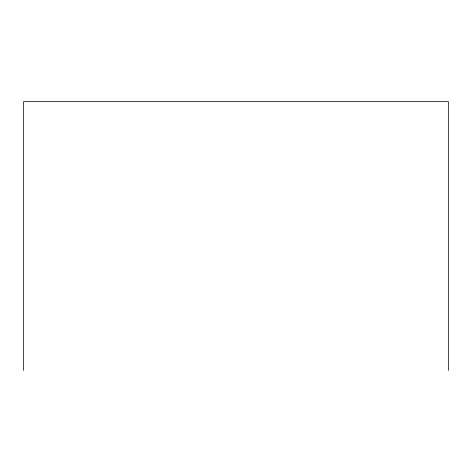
<?xml version="1.0" encoding="UTF-8"?>
<svg xmlns="http://www.w3.org/2000/svg" width="472" height="472" viewBox="0 0 472 472"><rect width="100%" height="100%" fill="white"/><g stroke="black" fill="none" stroke-linecap="round" stroke-linejoin="round"><path stroke-width="0.71" d="M448.4 370.42L448.4 101.58L23.6 101.58L23.6 370.42"/></g></svg>
